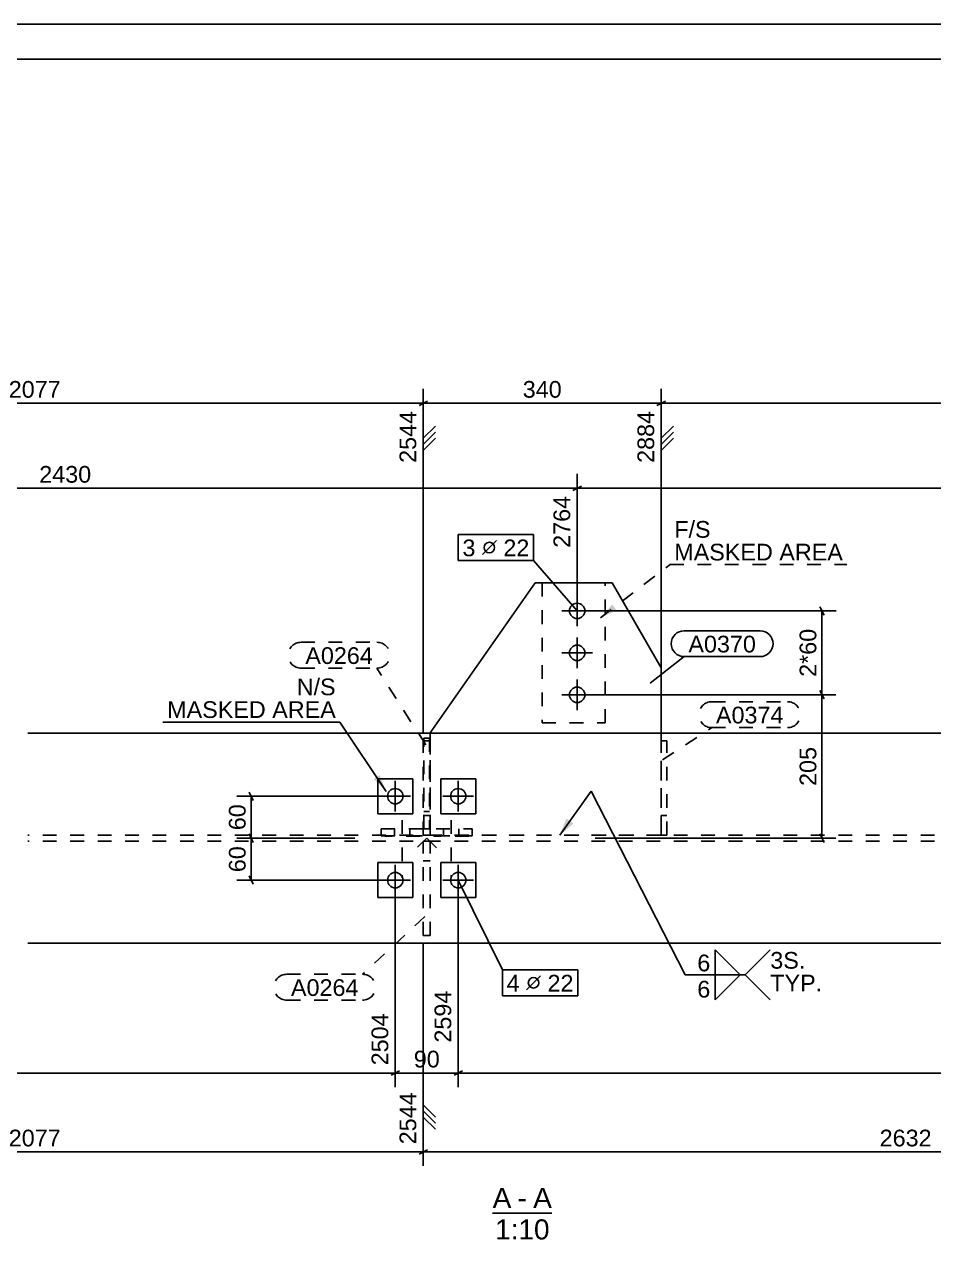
# Model space of a CAD drawing. Header units: millimetres. Extents: x -22 to 819, y -311 to 283.
# Drawn here: x 318.4 to 448.4, y 109.2 to 283 of the extents above; entities that cross this region are included whole.
import ezdxf

# ---------------------------------------------------------------- set-up
doc = ezdxf.new("R2010")
doc.units = ezdxf.units.MM
doc.linetypes.add('DXK_LINE_DOT2', pattern=[3.9198, 1.9599, -1.9599])
doc.styles.add('Arial', font='ARIAL.TTF', dxfattribs={"height": 0.2})

# ---------------------------------------------------------------- blocks, each defined once
blk = doc.blocks.new('Unknown-43751636-1168')
at = {"color": 5, "linetype": 'Continuous'}
for p, q in [((818.75, 282.99), (-22.25, 282.99)), ((813.75, 277.99), (-17.25, 277.99))]:
    blk.add_line(p, q, dxfattribs=at)
blk = doc.blocks.new('Unknown-43751636-11 - 2118')
at = {"color": 6, "linetype": 'Continuous'}
blk.add_line((385.35, 113), (393.81, 113), dxfattribs=at)
at = {"color": 0, "linetype": 'Continuous'}
for points in [[(388.01, 113.75), (388.01, 116.75), (385.35, 116.75), (385.35, 113.75)], [(390.24, 113.75), (390.24, 116.75), (388.91, 116.75), (388.91, 113.75)], [(393.81, 113.75), (393.81, 116.75), (391.14, 116.75), (391.14, 113.75)], [(393.47, 109.25), (393.47, 112.25), (385.69, 112.25), (385.69, 109.25)]]:
    blk.add_wipeout(points, dxfattribs=at)
at = {"color": 6, "linetype": 'Continuous', "style": 'Arial'}
for s, height, p in [('A', 2.87, (385.35, 113.75)), ('A', 2.87, (391.14, 113.75)), ('-', 2.87, (388.91, 113.75)), ('1:10', 2.865, (385.69, 109.25))]:
    blk.add_text(s, height=height, dxfattribs=at).set_placement(p)
blk = doc.blocks.new('Part-43751636-2227 - 2118')
at = {"color": 7, "linetype": 'DXK_LINE_DOT2'}
for p, q in [((369.43, 166.94), (369.43, 167.94)), ((369.43, 167.94), (382.43, 167.94)), ((369.43, 166.94), (382.43, 166.94)), ((382.43, 166.94), (382.43, 167.94))]:
    blk.add_line(p, q, dxfattribs=at)
at = {"color": 2, "linetype": 'Continuous'}
for q in [(374.63, 165.34), (377.33, 165.24)]:
    blk.add_line((375.93, 166.64), q, dxfattribs=at)
blk = doc.blocks.new('Surfacing-43751636-2123 - 2118')
at = {"color": 246, "linetype": 'DXK_LINE_DOT2'}
for p, q in [((381.93, 166.94), (376.93, 166.94)), ((376.93, 166.94), (376.93, 166.89)), ((381.93, 166.89), (376.93, 166.89)), ((381.93, 166.94), (381.93, 166.89))]:
    blk.add_line(p, q, dxfattribs=at)
blk = doc.blocks.new('Surfacing-43751636-2264 - 2118')
at = {"color": 7, "linetype": 'Continuous'}
for p, q in [((368.93, 163.12), (373.93, 163.12)), ((368.93, 158.12), (368.93, 163.12)), ((373.93, 163.12), (373.93, 158.12)), ((373.93, 158.12), (368.93, 158.12))]:
    blk.add_line(p, q, dxfattribs=at)
blk = doc.blocks.new('Bolt-43751636-2136 - 2118')
at = {"color": 3, "linetype": 'Continuous'}
for p, q in [((397.43, 201.32), (397.43, 196.92)), ((395.23, 199.12), (399.63, 199.12)), ((397.43, 195.32), (397.43, 190.92)), ((395.23, 193.12), (399.63, 193.12)), ((397.43, 189.32), (397.43, 184.92)), ((395.23, 187.12), (399.63, 187.12))]:
    blk.add_line(p, q, dxfattribs=at)
for centre in [(397.43, 199.12), (397.43, 193.12), (397.43, 187.12)]:
    blk.add_circle(centre, 1.1, dxfattribs=at)
blk = doc.blocks.new('Bolt-43751636-2128 - 2118')
at = {"color": 3, "linetype": 'DXK_LINE_DOT2'}
for p, q in [((372.43, 169.19), (372.43, 160.94)), ((379.43, 169.19), (379.43, 160.94)), ((371.33, 167.94), (371.33, 166.94)), ((373.53, 167.94), (373.53, 166.94)), ((378.33, 167.94), (378.33, 166.94)), ((380.53, 167.94), (380.53, 166.94))]:
    blk.add_line(p, q, dxfattribs=at)
blk = doc.blocks.new('Bolt-43751636-2133 - 2118')
at = {"color": 3, "linetype": 'Continuous'}
for p, q in [((371.43, 170.42), (371.43, 174.82)), ((380.43, 170.42), (380.43, 174.82)), ((369.23, 172.62), (373.63, 172.62)), ((378.23, 172.62), (382.63, 172.62)), ((371.43, 158.42), (371.43, 162.82)), ((380.43, 158.42), (380.43, 162.82)), ((369.23, 160.62), (373.63, 160.62)), ((378.23, 160.62), (382.63, 160.62))]:
    blk.add_line(p, q, dxfattribs=at)
for centre in [(371.43, 172.62), (380.43, 172.62), (371.43, 160.62), (380.43, 160.62)]:
    blk.add_circle(centre, 1.1, dxfattribs=at)
blk = doc.blocks.new('Part-43751636-2176 - 2118')
at = {"color": 2, "linetype": 'Continuous'}
for p, q in [((460.23, 181.62), (318.93, 181.62)), ((460.23, 151.62), (318.93, 151.62))]:
    blk.add_line(p, q, dxfattribs=at)
at = {"color": 7, "linetype": 'DXK_LINE_DOT2'}
for p, q in [((460.23, 167.04), (318.93, 167.04)), ((460.23, 166.19), (318.93, 166.19))]:
    blk.add_line(p, q, dxfattribs=at)
blk = doc.blocks.new('Surfacing-43751636-2181 - 2118')
at = {"color": 246, "linetype": 'DXK_LINE_DOT2'}
for p, q in [((401.43, 203.12), (392.43, 203.12)), ((392.43, 203.12), (392.43, 183.12)), ((401.43, 183.12), (401.43, 203.12)), ((392.43, 183.12), (401.43, 183.12))]:
    blk.add_line(p, q, dxfattribs=at)
blk = doc.blocks.new('Part-43751636-2196 - 2118')
at = {"color": 7, "linetype": 'DXK_LINE_DOT2'}
for p, q in [((375.43, 167.04), (375.43, 180.54)), ((375.43, 180.54), (376.43, 180.54)), ((376.43, 180.54), (376.43, 167.04)), ((376.43, 169.84), (375.43, 169.84)), ((376.43, 167.04), (375.43, 167.04))]:
    blk.add_line(p, q, dxfattribs=at)
blk = doc.blocks.new('Surfacing-43751636-2265 - 2118')
at = {"color": 7, "linetype": 'Continuous'}
for p, q in [((368.93, 175.12), (373.93, 175.12)), ((368.93, 170.12), (368.93, 175.12)), ((373.93, 175.12), (373.93, 170.12)), ((373.93, 170.12), (368.93, 170.12))]:
    blk.add_line(p, q, dxfattribs=at)
blk = doc.blocks.new('Part-43751636-2201 - 2118')
at = {"color": 7, "linetype": 'DXK_LINE_DOT2'}
for p, q in [((375.53, 167.94), (375.53, 180.94)), ((375.53, 180.94), (376.33, 180.94)), ((376.33, 180.94), (376.33, 167.94)), ((375.53, 170.44), (376.33, 170.44)), ((376.33, 167.94), (375.53, 167.94))]:
    blk.add_line(p, q, dxfattribs=at)
blk = doc.blocks.new('Part-43751636-2222 - 2118')
at = {"color": 7, "linetype": 'DXK_LINE_DOT2'}
for p, q in [((375.43, 152.69), (375.43, 166.19)), ((375.43, 166.19), (376.43, 166.19)), ((376.43, 152.69), (376.43, 166.19)), ((376.43, 163.39), (375.43, 163.39)), ((375.43, 152.69), (376.43, 152.69))]:
    blk.add_line(p, q, dxfattribs=at)
blk = doc.blocks.new('Surfacing-43751636-2311 - 2118')
at = {"color": 246, "linetype": 'DXK_LINE_DOT2'}
for p, q in [((374.93, 166.94), (369.93, 166.94)), ((369.93, 166.94), (369.93, 166.89)), ((374.93, 166.89), (369.93, 166.89)), ((374.93, 166.94), (374.93, 166.89))]:
    blk.add_line(p, q, dxfattribs=at)
blk = doc.blocks.new('Part-43751636-2237 - 2118')
at = {"color": 7, "linetype": 'DXK_LINE_DOT2'}
for p, q in [((409.43, 167.04), (409.43, 180.54)), ((409.43, 180.54), (410.23, 180.54)), ((410.23, 167.04), (410.23, 180.54)), ((410.23, 169.84), (409.43, 169.84)), ((409.43, 167.04), (410.23, 167.04))]:
    blk.add_line(p, q, dxfattribs=at)
blk = doc.blocks.new('Surfacing-43751636-2258 - 2118')
at = {"color": 7, "linetype": 'Continuous'}
for p, q in [((377.93, 175.12), (382.93, 175.12)), ((377.93, 170.12), (377.93, 175.12)), ((382.93, 175.12), (382.93, 170.12)), ((382.93, 170.12), (377.93, 170.12))]:
    blk.add_line(p, q, dxfattribs=at)
blk = doc.blocks.new('Surfacing-43751636-2259 - 2118')
at = {"color": 7, "linetype": 'Continuous'}
for p, q in [((377.93, 163.12), (382.93, 163.12)), ((377.93, 158.12), (377.93, 163.12)), ((382.93, 163.12), (382.93, 158.12)), ((382.93, 158.12), (377.93, 158.12))]:
    blk.add_line(p, q, dxfattribs=at)
blk = doc.blocks.new('Part-43751636-3055 - 2118')
at = {"color": 2, "linetype": 'Continuous'}
for p, q in [((391.43, 203.12), (376.43, 181.7)), ((402.43, 203.12), (391.43, 203.12)), ((402.43, 203.12), (409.43, 190.99)), ((409.43, 190.99), (409.43, 181.62)), ((376.43, 181.7), (376.43, 181.62))]:
    blk.add_line(p, q, dxfattribs=at)
at = {"color": 7, "linetype": 'DXK_LINE_DOT2'}
for p, q in [((376.43, 181.7), (376.43, 167.04)), ((409.43, 181.62), (409.43, 167.04)), ((409.43, 167.04), (376.43, 167.04))]:
    blk.add_line(p, q, dxfattribs=at)
blk = doc.blocks.new('StraightDimension-43751636-7150 - 2118')
at = {"color": 7, "linetype": 'Continuous'}
for p, q in [((371.43, 159.62), (371.43, 131.04)), ((380.43, 159.62), (380.43, 131.04)), ((372.03, 133.34), (370.83, 132.74)), ((371.43, 133.04), (380.43, 133.04)), ((379.83, 132.74), (381.03, 133.34))]:
    blk.add_line(p, q, dxfattribs=at)
at = {"color": 0}
blk.add_wipeout([(378.28, 133.34), (378.28, 136.84), (373.58, 136.84), (373.58, 133.34)], dxfattribs=at)
at = {"color": 0, "linetype": 'Continuous'}
blk.add_wipeout([(379.93, 145.3), (376.43, 145.3), (376.43, 136.89), (379.93, 136.89)], dxfattribs=at)
at = {"color": 7, "linetype": 'Continuous', "style": 'Arial'}
blk.add_text('2594', height=2.388, rotation=90.0002, dxfattribs=at).set_placement((379.43, 137.39))
at = {"color": 7, "style": 'Arial'}
blk.add_text('90', height=2.388, dxfattribs=at).set_placement((374.08, 133.84))
blk = doc.blocks.new('StraightDimension-43751636-7193 - 2118')
at = {"color": 7, "linetype": 'Continuous'}
for p, q in [((432.4, 187.12), (432.4, 193.12)), ((432.1, 187.72), (432.7, 186.52)), ((398.43, 187.12), (434.4, 187.12))]:
    blk.add_line(p, q, dxfattribs=at)
at = {"color": 0}
blk.add_wipeout([(432.1, 197.05), (428.6, 197.05), (428.6, 189.19), (432.1, 189.19)], dxfattribs=at)
at = {"color": 7, "style": 'Arial'}
blk.add_text('2*60', height=2.388, rotation=90.0002, dxfattribs=at).set_placement((431.6, 189.69))
blk = doc.blocks.new('StraightDimension-43751636-7236 - 2118')
at = {"color": 7, "linetype": 'Continuous'}
for p, q in [((351.15, 166.02), (350.55, 167.22)), ((365.65, 166.62), (348.8, 166.62)), ((350.85, 160.62), (350.85, 166.62)), ((370.43, 160.62), (348.8, 160.62)), ((350.55, 161.22), (351.15, 160.02))]:
    blk.add_line(p, q, dxfattribs=at)
at = {"color": 0}
blk.add_wipeout([(350.55, 165.97), (347.05, 165.97), (347.05, 161.26), (350.55, 161.26)], dxfattribs=at)
at = {"color": 7, "style": 'Arial'}
blk.add_text('60', height=2.388, rotation=90.0002, dxfattribs=at).set_placement((350.05, 161.76))
blk = doc.blocks.new('StraightDimension-43751636-6719 - 2118')
at = {"color": 7, "linetype": 'Continuous'}
for p, q in [((397.43, 200.12), (397.43, 218.7)), ((561.46, 183.62), (561.46, 218.7)), ((398.03, 216.95), (396.83, 216.35)), ((397.43, 216.65), (561.46, 216.65)), ((560.86, 216.35), (562.06, 216.95)), ((561.46, 211.65), (563.21, 213.4)), ((561.46, 209.9), (561.46, 213.4)), ((561.46, 210.77), (563.21, 212.52)), ((561.46, 209.9), (563.21, 211.65))]:
    blk.add_line(p, q, dxfattribs=at)
at = {"color": 0}
blk.add_wipeout([(483.65, 216.95), (483.65, 220.45), (475.24, 220.45), (475.24, 216.95)], dxfattribs=at)
at = {"color": 0, "linetype": 'Continuous'}
blk.add_wipeout([(560.96, 216.05), (557.46, 216.05), (557.46, 207.64), (560.96, 207.64)], dxfattribs=at)
at = {"color": 7, "style": 'Arial'}
blk.add_text('2894', height=2.388, dxfattribs=at).set_placement((475.74, 217.45))
at = {"color": 7, "linetype": 'Continuous', "style": 'Arial'}
blk.add_text('5658', height=2.388, rotation=90.0002, dxfattribs=at).set_placement((560.46, 208.14))
blk = doc.blocks.new('StraightDimension-43751636-6720 - 2118')
at = {"color": 7, "linetype": 'Continuous'}
for p, q in [((251.1, 174.04), (251.1, 218.7)), ((397.43, 200.12), (397.43, 218.7)), ((251.7, 216.95), (250.5, 216.35)), ((251.1, 216.65), (397.43, 216.65)), ((396.83, 216.35), (398.03, 216.95))]:
    blk.add_line(p, q, dxfattribs=at)
at = {"color": 0}
blk.add_wipeout([(328.47, 216.95), (328.47, 220.45), (320.06, 220.45), (320.06, 216.95)], dxfattribs=at)
at = {"color": 0, "linetype": 'Continuous'}
blk.add_wipeout([(396.93, 216.05), (393.43, 216.05), (393.43, 207.64), (396.93, 207.64)], dxfattribs=at)
at = {"color": 7, "style": 'Arial'}
blk.add_text('2430', height=2.388, dxfattribs=at).set_placement((320.56, 217.45))
at = {"color": 7, "linetype": 'Continuous', "style": 'Arial'}
blk.add_text('2764', height=2.388, rotation=90.0002, dxfattribs=at).set_placement((396.43, 208.14))
blk = doc.blocks.new('StraightDimension-43751636-7079 - 2118')
at = {"color": 7, "linetype": 'Continuous'}
for p, q in [((375.43, 151.69), (375.43, 119.75)), ((513.28, 151.69), (513.28, 119.75)), ((375.43, 128.5), (377.18, 126.75)), ((375.43, 128.5), (375.43, 125)), ((375.43, 127.62), (377.18, 125.87)), ((513.28, 128.5), (515.03, 126.75)), ((513.28, 128.5), (513.28, 125)), ((513.28, 127.62), (515.03, 125.87)), ((375.43, 126.75), (377.18, 125)), ((513.28, 126.75), (515.03, 125)), ((376.03, 122.05), (374.83, 121.45)), ((375.43, 121.75), (513.28, 121.75)), ((512.68, 121.45), (513.88, 122.05))]:
    blk.add_line(p, q, dxfattribs=at)
at = {"color": 0, "linetype": 'Continuous'}
blk.add_wipeout([(512.78, 130.76), (509.28, 130.76), (509.28, 122.35), (512.78, 122.35)], dxfattribs=at)
at = {"color": 0}
blk.add_wipeout([(448.56, 122.05), (448.56, 125.55), (440.15, 125.55), (440.15, 122.05)], dxfattribs=at)
at = {"color": 7, "linetype": 'Continuous', "style": 'Arial'}
blk.add_text('5176', height=2.388, rotation=90.0002, dxfattribs=at).set_placement((512.28, 122.85))
at = {"color": 7, "style": 'Arial'}
blk.add_text('2632', height=2.388, dxfattribs=at).set_placement((440.65, 122.55))
blk = doc.blocks.new('StraightDimension-43751636-7080 - 2118')
at = {"color": 7, "linetype": 'Continuous'}
for p, q in [((264.38, 151.69), (264.38, 119.75)), ((375.43, 151.69), (375.43, 119.75)), ((264.38, 128.5), (266.13, 126.75)), ((264.38, 128.5), (264.38, 125)), ((264.38, 127.62), (266.13, 125.87)), ((375.43, 128.5), (377.18, 126.75)), ((375.43, 128.5), (375.43, 125)), ((375.43, 127.62), (377.18, 125.87)), ((264.38, 126.75), (266.13, 125)), ((375.43, 126.75), (377.18, 125)), ((264.98, 122.05), (263.78, 121.45)), ((264.38, 121.75), (375.43, 121.75)), ((374.83, 121.45), (376.03, 122.05))]:
    blk.add_line(p, q, dxfattribs=at)
at = {"color": 0, "linetype": 'Continuous'}
blk.add_wipeout([(374.93, 130.76), (371.43, 130.76), (371.43, 122.35), (374.93, 122.35)], dxfattribs=at)
at = {"color": 0}
blk.add_wipeout([(324.11, 122.05), (324.11, 125.55), (315.7, 125.55), (315.7, 122.05)], dxfattribs=at)
at = {"color": 7, "linetype": 'Continuous', "style": 'Arial'}
blk.add_text('2544', height=2.388, rotation=90.0002, dxfattribs=at).set_placement((374.43, 122.85))
at = {"color": 7, "style": 'Arial'}
blk.add_text('2077', height=2.388, dxfattribs=at).set_placement((316.2, 122.55))
blk = doc.blocks.new('StraightDimension-43751636-7149 - 2118')
at = {"color": 7, "linetype": 'Continuous'}
for p, q in [((380.43, 159.62), (380.43, 131.04)), ((561.46, 150.62), (561.46, 131.04)), ((561.46, 139.79), (563.21, 138.04)), ((561.46, 139.79), (561.46, 136.29)), ((561.46, 138.92), (563.21, 137.17)), ((561.46, 138.04), (563.21, 136.29)), ((381.03, 133.34), (379.83, 132.74)), ((380.43, 133.04), (561.46, 133.04)), ((560.86, 132.74), (562.06, 133.34))]:
    blk.add_line(p, q, dxfattribs=at)
at = {"color": 0, "linetype": 'Continuous'}
blk.add_wipeout([(560.96, 142.05), (557.46, 142.05), (557.46, 133.64), (560.96, 133.64)], dxfattribs=at)
at = {"color": 0}
blk.add_wipeout([(475.15, 133.34), (475.15, 136.84), (466.74, 136.84), (466.74, 133.34)], dxfattribs=at)
at = {"color": 7, "linetype": 'Continuous', "style": 'Arial'}
blk.add_text('5658', height=2.388, rotation=90.0002, dxfattribs=at).set_placement((560.46, 134.14))
at = {"color": 7, "style": 'Arial'}
blk.add_text('3064', height=2.388, dxfattribs=at).set_placement((467.24, 133.84))
blk = doc.blocks.new('StraightDimension-43751636-7151 - 2118')
at = {"color": 7, "linetype": 'Continuous'}
for p, q in [((371.43, 159.62), (371.43, 131.04)), ((217.7, 150.62), (217.7, 131.04)), ((217.7, 139.79), (215.95, 138.04)), ((217.7, 139.79), (217.7, 136.29)), ((217.7, 138.92), (215.95, 137.17)), ((217.7, 138.04), (215.95, 136.29)), ((218.3, 133.34), (217.1, 132.74)), ((217.7, 133.04), (371.43, 133.04)), ((370.83, 132.74), (372.03, 133.34))]:
    blk.add_line(p, q, dxfattribs=at)
at = {"color": 0, "linetype": 'Continuous'}
blk.add_wipeout([(370.93, 142.05), (367.43, 142.05), (367.43, 133.64), (370.93, 133.64)], dxfattribs=at)
at = {"color": 0}
blk.add_wipeout([(298.77, 133.34), (298.77, 136.84), (290.36, 136.84), (290.36, 133.34)], dxfattribs=at)
at = {"color": 7, "linetype": 'Continuous', "style": 'Arial'}
blk.add_text('2504', height=2.388, rotation=90.0002, dxfattribs=at).set_placement((370.43, 134.14))
at = {"color": 7, "style": 'Arial'}
blk.add_text('2504', height=2.388, dxfattribs=at).set_placement((290.86, 133.84))
blk = doc.blocks.new('StraightDimension-43751636-7192 - 2118')
at = {"color": 7, "linetype": 'Continuous'}
for p, q in [((398.43, 199.12), (434.45, 199.12)), ((432.7, 198.52), (432.1, 199.72)), ((432.4, 193.12), (432.4, 199.12))]:
    blk.add_line(p, q, dxfattribs=at)
blk = doc.blocks.new('StraightDimension-43751636-7194 - 2118')
at = {"color": 7, "linetype": 'Continuous'}
for p, q in [((432.7, 186.52), (432.1, 187.72)), ((398.43, 187.12), (434.4, 187.12)), ((432.4, 166.62), (432.4, 187.12)), ((432.1, 167.22), (432.7, 166.02)), ((400.02, 166.62), (434.4, 166.62))]:
    blk.add_line(p, q, dxfattribs=at)
at = {"color": 0}
blk.add_wipeout([(432.1, 180.15), (428.6, 180.15), (428.6, 173.59), (432.1, 173.59)], dxfattribs=at)
at = {"color": 7, "style": 'Arial'}
blk.add_text('205', height=2.388, rotation=90.0002, dxfattribs=at).set_placement((431.6, 174.09))
blk = doc.blocks.new('StraightDimension-43751636-7235 - 2118')
at = {"color": 7, "linetype": 'Continuous'}
for p, q in [((370.43, 172.62), (348.8, 172.62)), ((351.15, 172.02), (350.55, 173.22)), ((350.85, 166.62), (350.85, 172.62)), ((350.55, 167.22), (351.15, 166.02)), ((365.65, 166.62), (348.8, 166.62))]:
    blk.add_line(p, q, dxfattribs=at)
at = {"color": 0}
blk.add_wipeout([(350.55, 171.97), (347.05, 171.97), (347.05, 167.26), (350.55, 167.26)], dxfattribs=at)
at = {"color": 7, "style": 'Arial'}
blk.add_text('60', height=2.388, rotation=90.0002, dxfattribs=at).set_placement((350.05, 167.76))
blk = doc.blocks.new('StraightDimension-43751636-7354 - 2118')
at = {"color": 7, "linetype": 'Continuous'}
for p, q in [((409.43, 181.54), (409.43, 230.85)), ((513.28, 181.54), (513.28, 230.85)), ((410.03, 229.1), (408.83, 228.5)), ((409.43, 228.8), (513.28, 228.8)), ((512.68, 228.5), (513.88, 229.1)), ((409.43, 223.8), (411.18, 225.55)), ((409.43, 222.05), (409.43, 225.55)), ((409.43, 222.92), (411.18, 224.67)), ((513.28, 223.8), (515.03, 225.55)), ((513.28, 222.05), (513.28, 225.55)), ((513.28, 222.92), (515.03, 224.67)), ((409.43, 222.05), (411.18, 223.8)), ((513.28, 222.05), (515.03, 223.8))]:
    blk.add_line(p, q, dxfattribs=at)
at = {"color": 0}
blk.add_wipeout([(465.56, 229.1), (465.56, 232.6), (457.15, 232.6), (457.15, 229.1)], dxfattribs=at)
at = {"color": 0, "linetype": 'Continuous'}
blk.add_wipeout([(512.78, 228.2), (509.28, 228.2), (509.28, 219.78), (512.78, 219.78)], dxfattribs=at)
at = {"color": 7, "style": 'Arial'}
blk.add_text('2292', height=2.388, dxfattribs=at).set_placement((457.65, 229.6))
at = {"color": 7, "linetype": 'Continuous', "style": 'Arial'}
blk.add_text('5176', height=2.388, rotation=90.0002, dxfattribs=at).set_placement((512.28, 220.28))
blk = doc.blocks.new('StraightDimension-43751636-7355 - 2118')
at = {"color": 7, "linetype": 'Continuous'}
for p, q in [((375.43, 181.54), (375.43, 230.85)), ((409.43, 181.54), (409.43, 230.85)), ((376.03, 229.1), (374.83, 228.5)), ((375.43, 228.8), (409.43, 228.8)), ((408.83, 228.5), (410.03, 229.1)), ((375.43, 223.8), (377.18, 225.55)), ((375.43, 222.05), (375.43, 225.55)), ((375.43, 222.92), (377.18, 224.67)), ((409.43, 223.8), (411.18, 225.55)), ((409.43, 222.05), (409.43, 225.55)), ((409.43, 222.92), (411.18, 224.67)), ((375.43, 222.05), (377.18, 223.8)), ((409.43, 222.05), (411.18, 223.8))]:
    blk.add_line(p, q, dxfattribs=at)
at = {"color": 0}
blk.add_wipeout([(395.71, 229.1), (395.71, 232.6), (389.15, 232.6), (389.15, 229.1)], dxfattribs=at)
at = {"color": 0, "linetype": 'Continuous'}
blk.add_wipeout([(408.93, 228.2), (405.43, 228.2), (405.43, 219.78), (408.93, 219.78)], dxfattribs=at)
at = {"color": 7, "style": 'Arial'}
blk.add_text('340', height=2.388, dxfattribs=at).set_placement((389.65, 229.6))
at = {"color": 7, "linetype": 'Continuous', "style": 'Arial'}
blk.add_text('2884', height=2.388, rotation=90.0002, dxfattribs=at).set_placement((408.43, 220.28))
blk = doc.blocks.new('StraightDimension-43751636-7356 - 2118')
at = {"color": 7, "linetype": 'Continuous'}
for p, q in [((264.38, 181.54), (264.38, 230.85)), ((375.43, 181.54), (375.43, 230.85)), ((264.98, 229.1), (263.78, 228.5)), ((264.38, 228.8), (375.43, 228.8)), ((374.83, 228.5), (376.03, 229.1)), ((264.38, 223.8), (266.13, 225.55)), ((264.38, 222.05), (264.38, 225.55)), ((264.38, 222.92), (266.13, 224.67)), ((375.43, 223.8), (377.18, 225.55)), ((375.43, 222.05), (375.43, 225.55)), ((375.43, 222.92), (377.18, 224.67)), ((264.38, 222.05), (266.13, 223.8)), ((375.43, 222.05), (377.18, 223.8))]:
    blk.add_line(p, q, dxfattribs=at)
at = {"color": 0}
blk.add_wipeout([(324.11, 229.1), (324.11, 232.6), (315.7, 232.6), (315.7, 229.1)], dxfattribs=at)
at = {"color": 0, "linetype": 'Continuous'}
blk.add_wipeout([(374.93, 228.2), (371.43, 228.2), (371.43, 219.78), (374.93, 219.78)], dxfattribs=at)
at = {"color": 7, "style": 'Arial'}
blk.add_text('2077', height=2.388, dxfattribs=at).set_placement((316.2, 229.6))
at = {"color": 7, "linetype": 'Continuous', "style": 'Arial'}
blk.add_text('2544', height=2.388, rotation=90.0002, dxfattribs=at).set_placement((374.43, 220.28))
blk = doc.blocks.new('Mark-43751636-7272 - 2118')
at = {"color": 0}
blk.add_wipeout([(389.19, 144.69), (389.19, 147.19), (387.34, 147.19), (387.34, 144.69)], dxfattribs=at)
blk.add_wipeout([(389.19, 144.69), (389.19, 147.19), (387.34, 147.19), (387.34, 144.69)], dxfattribs=at)
at = {"color": 3, "linetype": 'Continuous'}
for p in [(380.43, 160.62), (386.74, 144.09)]:
    blk.add_line(p, (386.74, 147.79), dxfattribs=at)
at = {"color": 0}
blk.add_wipeout([(392.44, 144.69), (392.44, 147.19), (389.94, 147.19), (389.94, 144.69)], dxfattribs=at)
at = {"color": 3, "linetype": 'Continuous'}
blk.add_line((390.19, 144.94), (392.19, 146.94), dxfattribs=at)
blk.add_circle((391.19, 145.94), 0.75, dxfattribs=at)
at = {"color": 3, "style": 'Arial'}
blk.add_text('4', height=2.39, dxfattribs=at).set_placement((387.34, 144.69))
at = {"color": 0}
blk.add_wipeout([(396.9, 144.69), (396.9, 147.19), (393.19, 147.19), (393.19, 144.69)], dxfattribs=at)
blk.add_wipeout([(396.9, 144.69), (396.9, 147.19), (393.19, 147.19), (393.19, 144.69)], dxfattribs=at)
at = {"color": 3, "linetype": 'Continuous'}
for p, q in [((386.74, 147.79), (397.5, 147.79)), ((397.5, 144.09), (397.5, 147.79)), ((386.74, 144.09), (397.5, 144.09))]:
    blk.add_line(p, q, dxfattribs=at)
at = {"color": 3, "style": 'Arial'}
blk.add_text('22', height=2.388, dxfattribs=at).set_placement((393.19, 144.69))
blk = doc.blocks.new('Mark-43751636-7221 - 2118')
at = {"color": 0}
blk.add_wipeout([(382.88, 206.93), (382.88, 209.43), (381.03, 209.43), (381.03, 206.93)], dxfattribs=at)
blk.add_wipeout([(382.88, 206.93), (382.88, 209.43), (381.03, 209.43), (381.03, 206.93)], dxfattribs=at)
at = {"color": 3, "linetype": 'Continuous'}
blk.add_line((380.43, 206.33), (380.43, 210.03), dxfattribs=at)
at = {"color": 3, "style": 'Arial'}
blk.add_text('3', height=2.39, dxfattribs=at).set_placement((381.03, 206.93))
at = {"color": 0}
blk.add_wipeout([(386.13, 206.93), (386.13, 209.43), (383.63, 209.43), (383.63, 206.93)], dxfattribs=at)
at = {"color": 3, "linetype": 'Continuous'}
blk.add_line((383.88, 207.18), (385.88, 209.18), dxfattribs=at)
blk.add_circle((384.88, 208.18), 0.75, dxfattribs=at)
at = {"color": 0}
blk.add_wipeout([(390.59, 206.93), (390.59, 209.43), (386.88, 209.43), (386.88, 206.93)], dxfattribs=at)
blk.add_wipeout([(390.59, 206.93), (390.59, 209.43), (386.88, 209.43), (386.88, 206.93)], dxfattribs=at)
at = {"color": 3, "linetype": 'Continuous'}
for p, q in [((380.43, 210.03), (391.19, 210.03)), ((391.19, 206.33), (391.19, 210.03)), ((380.43, 206.33), (391.19, 206.33)), ((397.43, 199.12), (391.19, 206.33))]:
    blk.add_line(p, q, dxfattribs=at)
at = {"color": 3, "style": 'Arial'}
blk.add_text('22', height=2.388, dxfattribs=at).set_placement((386.88, 206.93))
blk = doc.blocks.new('Mark-43751636-7226 - 2118')
at = {"color": 0}
blk.add_wipeout([(422.96, 193.18), (422.96, 195.68), (413.32, 195.68), (413.32, 193.18)], dxfattribs=at)
blk.add_wipeout([(422.96, 193.18), (422.96, 195.68), (413.32, 195.68), (413.32, 193.18)], dxfattribs=at)
at = {"color": 3, "linetype": 'Continuous'}
for p, q in [((412.72, 196.28), (423.56, 196.28)), ((407.88, 188.77), (412.72, 192.58)), ((412.72, 192.58), (423.56, 192.58))]:
    blk.add_line(p, q, dxfattribs=at)
for centre, start, end in [((412.72, 194.43), 90, 270), ((423.56, 194.43), 270, 90)]:
    blk.add_arc(centre, 1.85, start, end, dxfattribs=at)
at = {"color": 3, "style": 'Arial'}
blk.add_text('A0370', height=2.388, dxfattribs=at).set_placement((413.32, 193.18))
blk = doc.blocks.new('Mark-43751636-7206 - 2118')
at = {"color": 0}
blk.add_wipeout([(368.22, 191.53), (368.22, 194.03), (358.58, 194.03), (358.58, 191.53)], dxfattribs=at)
blk.add_wipeout([(368.22, 191.53), (368.22, 194.03), (358.58, 194.03), (358.58, 191.53)], dxfattribs=at)
at = {"color": 3, "linetype": 'DXK_LINE_DOT2'}
for p, q in [((357.98, 194.63), (368.82, 194.63)), ((357.98, 190.93), (368.82, 190.93)), ((375.78, 179.96), (368.82, 190.93))]:
    blk.add_line(p, q, dxfattribs=at)
for centre, start, end in [((357.98, 192.78), 90, 270), ((368.82, 192.78), 270, 90)]:
    blk.add_arc(centre, 1.85, start, end, dxfattribs=at)
at = {"color": 3, "style": 'Arial'}
blk.add_text('A0264', height=2.388, dxfattribs=at).set_placement((358.58, 191.53))
blk = doc.blocks.new('Mark-43751636-7278 - 2118')
at = {"linetype": 'Continuous'}
blk.add_hatch(color=7, dxfattribs=at).paths.add_polyline_path([(369.18, 175.64), (370.15, 173.28), (368.35, 175.08)])
at = {"color": 0}
blk.add_wipeout([(362.91, 187.06), (362.91, 189.56), (357.35, 189.56), (357.35, 187.06)], dxfattribs=at)
blk.add_wipeout([(362.91, 187.06), (362.91, 189.56), (357.35, 189.56), (357.35, 187.06)], dxfattribs=at)
blk.add_wipeout([(362.91, 183.81), (362.91, 186.31), (338.84, 186.31), (338.84, 183.81)], dxfattribs=at)
blk.add_wipeout([(362.91, 183.81), (362.91, 186.31), (338.84, 186.31), (338.84, 183.81)], dxfattribs=at)
at = {"color": 7, "linetype": 'Continuous'}
for p in [(338.24, 183.21), (370.15, 173.28)]:
    blk.add_line(p, (363.51, 183.21), dxfattribs=at)
at = {"color": 7, "style": 'Arial'}
for s, height, p in [('N/', 2.388, (357.35, 187.06)), ('S', 2.39, (360.68, 187.06)), ('MASKED AREA', 2.3877, (338.84, 183.81))]:
    blk.add_text(s, height=height, dxfattribs=at).set_placement(p)
blk = doc.blocks.new('Mark-43751636-7214 - 2118')
at = {"color": 0}
blk.add_wipeout([(426.89, 183.03), (426.89, 185.53), (417.26, 185.53), (417.26, 183.03)], dxfattribs=at)
blk.add_wipeout([(426.89, 183.03), (426.89, 185.53), (417.26, 185.53), (417.26, 183.03)], dxfattribs=at)
at = {"color": 3, "linetype": 'DXK_LINE_DOT2'}
for p, q in [((416.66, 186.13), (427.49, 186.13)), ((409.62, 177.81), (416.66, 182.43)), ((416.66, 182.43), (427.49, 182.43))]:
    blk.add_line(p, q, dxfattribs=at)
for centre, start, end in [((416.66, 184.28), 90, 270), ((427.49, 184.28), 270, 90)]:
    blk.add_arc(centre, 1.85, start, end, dxfattribs=at)
at = {"color": 3, "style": 'Arial'}
blk.add_text('A0374', height=2.388, dxfattribs=at).set_placement((417.26, 183.03))
blk = doc.blocks.new('Mark-43751636-7267 - 2118')
at = {"color": 0}
blk.add_wipeout([(366.16, 144.06), (366.16, 146.56), (356.53, 146.56), (356.53, 144.06)], dxfattribs=at)
blk.add_wipeout([(366.16, 144.06), (366.16, 146.56), (356.53, 146.56), (356.53, 144.06)], dxfattribs=at)
at = {"color": 3, "linetype": 'DXK_LINE_DOT2'}
for p, q in [((375.66, 155.42), (366.76, 147.16)), ((355.93, 147.16), (366.76, 147.16)), ((355.93, 143.46), (366.76, 143.46))]:
    blk.add_line(p, q, dxfattribs=at)
for centre, start, end in [((355.93, 145.31), 90, 270), ((366.76, 145.31), 270, 90)]:
    blk.add_arc(centre, 1.85, start, end, dxfattribs=at)
at = {"color": 3, "style": 'Arial'}
blk.add_text('A0264', height=2.388, dxfattribs=at).set_placement((356.53, 144.06))
blk = doc.blocks.new('Mark-43751636-7416 - 2118')
at = {"linetype": 'Continuous'}
blk.add_hatch(color=7, dxfattribs=at).paths.add_polyline_path([(403.04, 199.23), (400.75, 198.11), (402.43, 200.02)])
at = {"color": 0}
blk.add_wipeout([(416.48, 209.58), (416.48, 212.08), (411.3, 212.08), (411.3, 209.58)], dxfattribs=at)
blk.add_wipeout([(416.48, 209.58), (416.48, 212.08), (411.3, 212.08), (411.3, 209.58)], dxfattribs=at)
blk.add_wipeout([(435.37, 206.33), (435.37, 208.83), (411.3, 208.83), (411.3, 206.33)], dxfattribs=at)
blk.add_wipeout([(435.37, 206.33), (435.37, 208.83), (411.3, 208.83), (411.3, 206.33)], dxfattribs=at)
at = {"color": 7, "linetype": 'DXK_LINE_DOT2'}
for p, q in [((400.75, 198.11), (410.7, 205.73)), ((410.7, 205.73), (435.97, 205.73))]:
    blk.add_line(p, q, dxfattribs=at)
at = {"color": 7, "style": 'Arial'}
for s, height, p in [('F/', 2.388, (411.3, 209.58)), ('S', 2.39, (414.26, 209.58)), ('MASKED AREA', 2.3877, (411.3, 206.33))]:
    blk.add_text(s, height=height, dxfattribs=at).set_placement(p)
blk = doc.blocks.new('WeldMark-43751636-7555 - 2118')
at = {"linetype": 'Continuous'}
blk.add_hatch(color=3, dxfattribs=at).paths.add_polyline_path([(396.89, 168.71), (394.93, 167.04), (395.87, 169.44)])
at = {"color": 3, "linetype": 'Continuous'}
for p, q in [((394.93, 167.04), (399.43, 173.32)), ((399.43, 173.32), (412.84, 147.08)), ((421.45, 147.08), (425.02, 150.65)), ((421.45, 147.08), (425.02, 143.51))]:
    blk.add_line(p, q, dxfattribs=at)
at = {"color": 0}
blk.add_wipeout([(416.65, 147.38), (416.65, 150.28), (414.39, 150.28), (414.39, 147.38)], dxfattribs=at)
at = {"color": 3, "linetype": 'Continuous'}
for p, q in [((420.73, 147.08), (417.16, 150.65)), ((417.16, 150.65), (417.16, 147.08)), ((417.16, 147.08), (420.73, 147.08))]:
    blk.add_line(p, q, dxfattribs=at)
at = {"color": 3, "style": 'Arial'}
blk.add_text('6', height=2.39, dxfattribs=at).set_placement((414.59, 147.58))
at = {"color": 0, "linetype": 'Continuous'}
blk.add_wipeout([(430.02, 147.96), (430.02, 150.46), (425.02, 150.46), (425.02, 147.96)], dxfattribs=at)
for points in [[(416.65, 143.63), (416.65, 146.53), (414.39, 146.53), (414.39, 143.63)], [(432.42, 144.71), (432.42, 147.21), (425.02, 147.21), (425.02, 144.71)]]:
    blk.add_wipeout(points, dxfattribs=at)
at = {"color": 3, "linetype": 'Continuous'}
for p, q in [((412.84, 147.08), (421.45, 147.08)), ((417.16, 147.08), (420.73, 147.08)), ((420.73, 147.08), (417.16, 143.51)), ((417.16, 143.51), (417.16, 147.08))]:
    blk.add_line(p, q, dxfattribs=at)
at = {"color": 3, "linetype": 'Continuous', "style": 'Arial'}
for s, height, p in [('3S.', 2.388, (425.02, 147.96)), ('6', 2.39, (414.59, 143.83)), ('TYP.', 2.388, (425.02, 144.71))]:
    blk.add_text(s, height=height, dxfattribs=at).set_placement(p)

msp = doc.modelspace()

# ---------------------------------------------------------------- block references
for name in ['Unknown-43751636-1168', 'Part-43751636-3055 - 2118', 'Surfacing-43751636-2181 - 2118', 'Bolt-43751636-2136 - 2118', 'Part-43751636-2176 - 2118', 'Part-43751636-2201 - 2118', 'Part-43751636-2196 - 2118', 'Part-43751636-2237 - 2118', 'Surfacing-43751636-2265 - 2118', 'Bolt-43751636-2133 - 2118', 'Surfacing-43751636-2258 - 2118', 'Bolt-43751636-2128 - 2118', 'Part-43751636-2227 - 2118', 'Surfacing-43751636-2311 - 2118', 'Surfacing-43751636-2123 - 2118', 'Part-43751636-2222 - 2118', 'Surfacing-43751636-2264 - 2118', 'Surfacing-43751636-2259 - 2118']:
    msp.add_blockref(name, (0, 0))

# ---------------------------------------------------------------- next in the draw order: block references
for name in ['StraightDimension-43751636-7193 - 2118', 'StraightDimension-43751636-7150 - 2118', 'Unknown-43751636-11 - 2118']:
    msp.add_blockref(name, (0, 0))

# ---------------------------------------------------------------- next in the draw order: block references
for name in ['StraightDimension-43751636-6719 - 2118', 'StraightDimension-43751636-7236 - 2118', 'StraightDimension-43751636-7079 - 2118']:
    msp.add_blockref(name, (0, 0))

# ---------------------------------------------------------------- next in the draw order: block references
for name in ['StraightDimension-43751636-6720 - 2118', 'StraightDimension-43751636-7149 - 2118', 'StraightDimension-43751636-7080 - 2118']:
    msp.add_blockref(name, (0, 0))

# ---------------------------------------------------------------- next in the draw order: block references
for name in ['StraightDimension-43751636-7192 - 2118', 'StraightDimension-43751636-7194 - 2118', 'StraightDimension-43751636-7235 - 2118', 'Mark-43751636-7272 - 2118', 'StraightDimension-43751636-7151 - 2118']:
    msp.add_blockref(name, (0, 0))

# ---------------------------------------------------------------- next in the draw order: block references
for name in ['StraightDimension-43751636-7354 - 2118', 'WeldMark-43751636-7555 - 2118', 'Mark-43751636-7267 - 2118']:
    msp.add_blockref(name, (0, 0))

# ---------------------------------------------------------------- next in the draw order: block references
msp.add_blockref('StraightDimension-43751636-7355 - 2118', (0, 0))

# ---------------------------------------------------------------- next in the draw order: block references
for name in ['StraightDimension-43751636-7356 - 2118', 'Mark-43751636-7416 - 2118', 'Mark-43751636-7221 - 2118', 'Mark-43751636-7226 - 2118', 'Mark-43751636-7214 - 2118']:
    msp.add_blockref(name, (0, 0))

# ---------------------------------------------------------------- next in the draw order: block references
msp.add_blockref('Mark-43751636-7206 - 2118', (0, 0))

# ---------------------------------------------------------------- next in the draw order: block references
msp.add_blockref('Mark-43751636-7278 - 2118', (0, 0))

doc.saveas('drawing.dxf')
